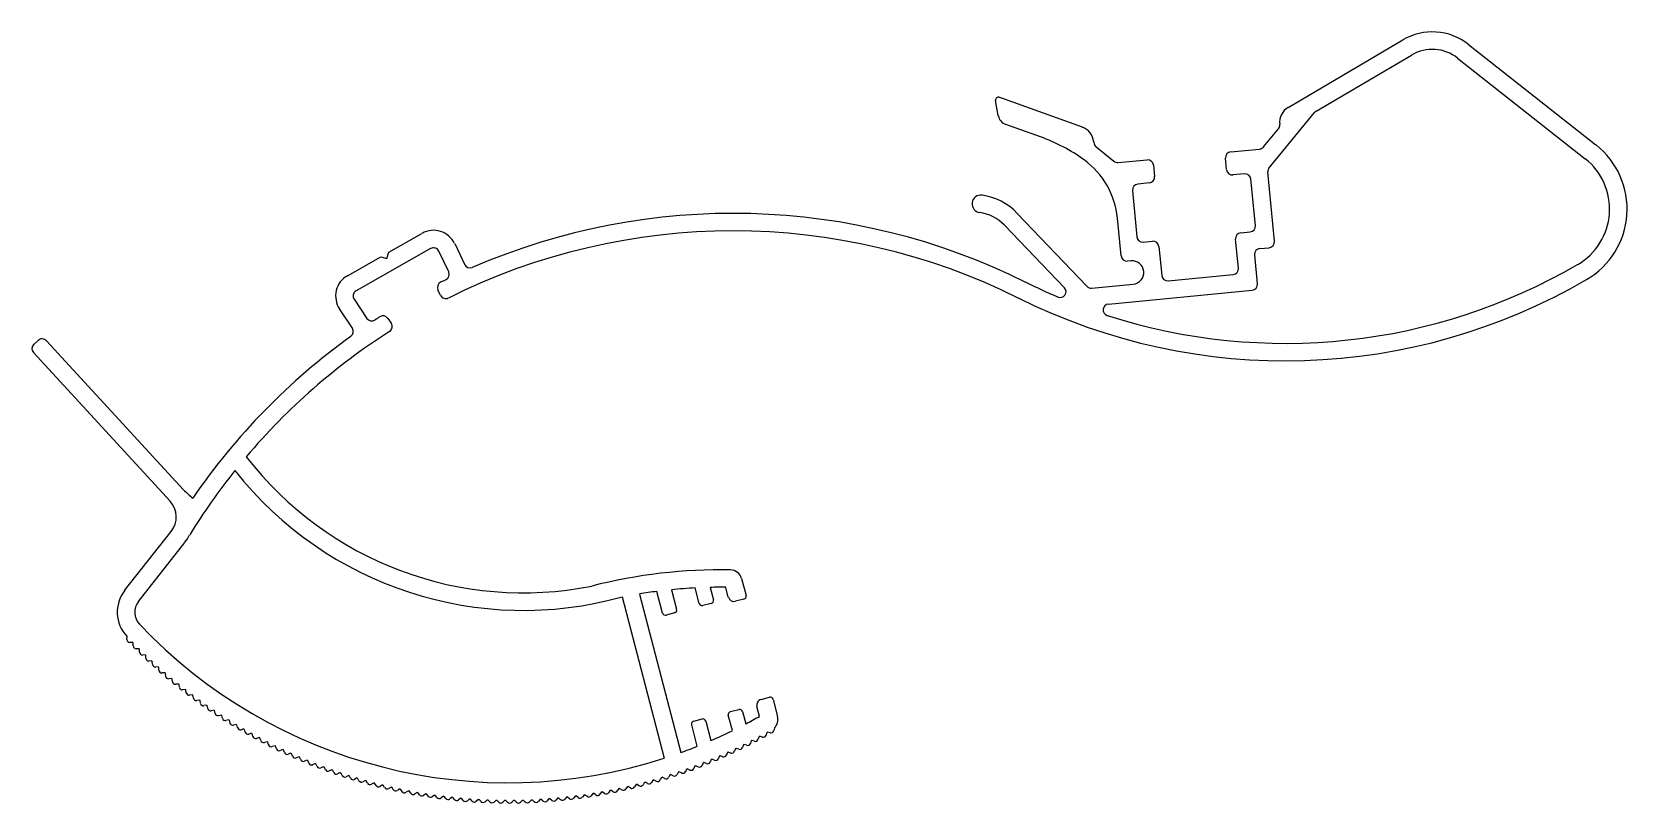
# Model space of a CAD drawing. Extents: x 1573 to 1709, y 1612 to 1679.
import ezdxf

# ---------------------------------------------------------------- set-up
doc = ezdxf.new("R2010")
doc.units = 0
doc.layers.get('0').update_dxf_attribs({"linetype": 'CONTINUOUS'})

msp = doc.modelspace()

# ---------------------------------------------------------------- linework, layer by layer
for p, q in [((1680.27, 1672.11), (1690.08, 1677.9)), ((1695.71, 1677.52), (1706.64, 1668.9)), ((1682.66, 1671.78), (1690.84, 1676.6)), ((1694.78, 1676.34), (1705.71, 1667.72)), ((1655.42, 1671.42), (1655.19, 1672.7)), ((1655.52, 1672.98), (1662.62, 1670.44)), ((1659.04, 1669.59), (1656.07, 1670.66)), ((1678.63, 1666.95), (1682.53, 1671.67)), ((1679.54, 1670.64), (1679.54, 1670.68)), ((1663.61, 1669.17), (1663.61, 1669.11)), ((1678.16, 1668.73), (1679.43, 1670.27)), ((1663.79, 1668.77), (1665.33, 1667.5)), ((1674.99, 1666.78), (1674.89, 1667.77)), ((1675.34, 1668.32), (1677.82, 1668.55)), ((1665.69, 1667.39), (1668.18, 1667.63)), ((1668.72, 1667.18), (1668.82, 1666.18)), ((1676.53, 1666.42), (1675.53, 1666.33)), ((1679.09, 1660.64), (1678.52, 1666.58)), ((1666.92, 1665), (1667.3, 1661.01)), ((1668.37, 1665.64), (1667.37, 1665.54)), ((1677.46, 1661.99), (1677.07, 1665.97)), ((1657.05, 1663.02), (1663.02, 1656.78)), ((1665.95, 1659.38), (1665.64, 1662.62)), ((1603.19, 1659.7), (1606.04, 1661.32)), ((1661.1, 1656.65), (1655.95, 1662.01)), ((1676.21, 1661.37), (1677.01, 1661.44)), ((1606.78, 1660.01), (1600.39, 1656.38)), ((1603.04, 1659.15), (1603.19, 1659.7)), ((1608.33, 1658.02), (1607.48, 1659.79)), ((1608.84, 1660.44), (1609.7, 1658.63)), ((1667.85, 1660.56), (1668.65, 1660.64)), ((1669.19, 1660.19), (1669.43, 1657.7)), ((1676, 1658.33), (1675.76, 1660.82)), ((1677.85, 1660.02), (1678.64, 1660.09)), ((1599.65, 1657.69), (1602.5, 1659.3)), ((1602.5, 1659.3), (1603.04, 1659.15)), ((1666.8, 1658.96), (1666.5, 1658.93)), ((1677.64, 1656.98), (1677.4, 1659.47)), ((1663.43, 1656.62), (1666.99, 1656.97)), ((1669.98, 1657.25), (1675.55, 1657.79)), ((1600.22, 1655.67), (1601.31, 1654.03)), ((1607.62, 1656.01), (1607.41, 1656.46)), ((1664.86, 1655.25), (1677.19, 1656.44)), ((1600.08, 1653.18), (1598.97, 1654.84)), ((1603.12, 1654.03), (1603.39, 1653.61)), ((1572.77, 1651.8), (1573.14, 1652.14)), ((1573.85, 1652.11), (1585.6, 1639.32)), ((1584.46, 1638.35), (1572.74, 1651.1)), ((1580.56, 1630.7), (1584.55, 1635.76)), ((1581.74, 1629.77), (1585.73, 1634.83)), ((1629.8, 1629.59), (1629.46, 1630.92)), ((1630.74, 1630.97), (1631.01, 1629.91)), ((1632.29, 1630.14), (1632.08, 1630.97)), ((1633.43, 1631.72), (1633.81, 1630.27)), ((1623.2, 1630.16), (1626.79, 1616.32)), ((1624.68, 1630.4), (1628.22, 1616.81)), ((1626.66, 1628.77), (1626.17, 1630.62)), ((1627.43, 1630.76), (1627.86, 1629.09)), ((1630.83, 1629.6), (1630.11, 1629.41)), ((1633.63, 1629.97), (1632.9, 1629.78)), ((1627.69, 1628.78), (1626.96, 1628.6)), ((1580.76, 1626.5), (1580.77, 1626.75)), ((1581.26, 1626.24), (1581.01, 1626.24)), ((1581.29, 1625.95), (1581.29, 1626.2)), ((1581.79, 1625.7), (1581.54, 1625.7)), ((1581.83, 1625.42), (1581.83, 1625.67)), ((1582.33, 1625.18), (1582.09, 1625.17)), ((1582.38, 1624.89), (1582.37, 1625.14)), ((1582.89, 1624.66), (1582.64, 1624.65)), ((1582.94, 1624.38), (1582.93, 1624.62)), ((1583.45, 1624.15), (1583.2, 1624.14)), ((1583.5, 1623.87), (1583.49, 1624.12)), ((1584.01, 1623.65), (1583.77, 1623.64)), ((1584.08, 1623.37), (1584.06, 1623.62)), ((1584.59, 1623.16), (1584.35, 1623.14)), ((1584.66, 1622.88), (1584.63, 1623.13)), ((1585.18, 1622.68), (1584.93, 1622.66)), ((1585.25, 1622.41), (1585.22, 1622.65)), ((1585.77, 1622.21), (1585.52, 1622.19)), ((1585.84, 1621.94), (1585.81, 1622.18)), ((1586.37, 1621.76), (1586.13, 1621.72)), ((1586.45, 1621.48), (1586.41, 1621.72)), ((1586.98, 1621.31), (1586.74, 1621.27)), ((1587.06, 1621.03), (1587.02, 1621.27)), ((1635.09, 1621.36), (1635.82, 1621.55)), ((1636.12, 1621.37), (1636.51, 1619.89)), ((1587.6, 1620.87), (1587.35, 1620.83)), ((1587.68, 1620.59), (1587.64, 1620.84)), ((1588.22, 1620.44), (1587.98, 1620.39)), ((1588.31, 1620.17), (1588.26, 1620.41)), ((1588.85, 1620.02), (1588.61, 1619.97)), ((1588.95, 1619.75), (1588.89, 1619.99)), ((1632.64, 1618.69), (1632.29, 1620.01)), ((1632.47, 1620.32), (1633.2, 1620.5)), ((1633.5, 1620.33), (1633.78, 1619.27)), ((1634.95, 1619.91), (1634.74, 1620.75)), ((1589.49, 1619.61), (1589.24, 1619.56)), ((1589.59, 1619.34), (1589.53, 1619.58)), ((1590.13, 1619.22), (1589.89, 1619.16)), ((1590.24, 1618.95), (1590.18, 1619.19)), ((1590.78, 1618.83), (1590.54, 1618.77)), ((1590.89, 1618.57), (1590.83, 1618.8)), ((1629.63, 1617.35), (1629.15, 1619.19)), ((1629.33, 1619.5), (1630.05, 1619.69)), ((1630.36, 1619.51), (1630.79, 1617.83)), ((1635.59, 1618.55), (1635.52, 1618.31)), ((1635.87, 1618.51), (1635.63, 1618.57)), ((1636.24, 1618.93), (1636.18, 1618.69)), ((1591.44, 1618.46), (1591.2, 1618.39)), ((1591.55, 1618.19), (1591.48, 1618.43)), ((1592.1, 1618.09), (1591.86, 1618.02)), ((1592.22, 1617.83), (1592.15, 1618.07)), ((1592.77, 1617.74), (1592.53, 1617.67)), ((1592.89, 1617.48), (1592.82, 1617.72)), ((1593.45, 1617.4), (1593.21, 1617.32)), ((1593.57, 1617.14), (1593.49, 1617.37)), ((1632.91, 1617.15), (1632.82, 1616.92)), ((1633.19, 1617.09), (1632.95, 1617.17)), ((1633.58, 1617.48), (1633.5, 1617.25)), ((1633.87, 1617.43), (1633.63, 1617.51)), ((1634.26, 1617.83), (1634.18, 1617.59)), ((1634.54, 1617.78), (1634.31, 1617.85)), ((1634.93, 1618.18), (1634.85, 1617.95)), ((1635.21, 1618.14), (1634.97, 1618.21)), ((1594.13, 1617.07), (1593.89, 1616.99)), ((1594.26, 1616.81), (1594.17, 1617.05)), ((1594.81, 1616.75), (1594.58, 1616.67)), ((1594.95, 1616.5), (1594.86, 1616.73)), ((1595.5, 1616.44), (1595.27, 1616.35)), ((1595.65, 1616.19), (1595.55, 1616.42)), ((1596.2, 1616.15), (1595.97, 1616.06)), ((1596.35, 1615.9), (1596.25, 1616.13)), ((1596.9, 1615.86), (1596.67, 1615.77)), ((1597.05, 1615.62), (1596.95, 1615.85)), ((1630.13, 1615.93), (1630.04, 1615.71)), ((1630.41, 1615.86), (1630.18, 1615.95)), ((1630.83, 1616.22), (1630.74, 1615.99)), ((1631.11, 1616.15), (1630.88, 1616.24)), ((1631.53, 1616.52), (1631.44, 1616.29)), ((1631.81, 1616.45), (1631.58, 1616.54)), ((1632.22, 1616.83), (1632.13, 1616.6)), ((1632.5, 1616.77), (1632.27, 1616.85)), ((1597.61, 1615.59), (1597.38, 1615.49)), ((1597.76, 1615.35), (1597.66, 1615.57)), ((1598.32, 1615.33), (1598.09, 1615.23)), ((1598.48, 1615.09), (1598.37, 1615.32)), ((1599.03, 1615.09), (1598.81, 1614.98)), ((1599.19, 1614.85), (1599.08, 1615.07)), ((1599.75, 1614.85), (1599.53, 1614.74)), ((1599.92, 1614.62), (1599.8, 1614.83)), ((1600.47, 1614.63), (1600.25, 1614.51)), ((1600.64, 1614.39), (1600.52, 1614.61)), ((1601.2, 1614.41), (1600.98, 1614.3)), ((1601.37, 1614.19), (1601.25, 1614.4)), ((1625.84, 1614.47), (1625.72, 1614.25)), ((1626.11, 1614.36), (1625.89, 1614.48)), ((1626.57, 1614.68), (1626.45, 1614.46)), ((1626.84, 1614.58), (1626.62, 1614.7)), ((1627.29, 1614.91), (1627.18, 1614.69)), ((1627.56, 1614.81), (1627.34, 1614.92)), ((1628.01, 1615.15), (1627.9, 1614.93)), ((1628.28, 1615.06), (1628.06, 1615.16)), ((1628.72, 1615.4), (1628.61, 1615.17)), ((1629, 1615.31), (1628.77, 1615.42)), ((1629.43, 1615.66), (1629.33, 1615.44)), ((1629.71, 1615.58), (1629.48, 1615.68)), ((1601.93, 1614.22), (1601.71, 1614.09)), ((1602.11, 1613.99), (1601.98, 1614.2)), ((1602.66, 1614.03), (1602.45, 1613.9)), ((1602.84, 1613.81), (1602.71, 1614.02)), ((1603.4, 1613.85), (1603.19, 1613.72)), ((1603.58, 1613.63), (1603.45, 1613.84)), ((1604.14, 1613.69), (1603.93, 1613.56)), ((1604.33, 1613.48), (1604.19, 1613.68)), ((1604.88, 1613.54), (1604.67, 1613.41)), ((1605.07, 1613.33), (1604.93, 1613.53)), ((1605.62, 1613.4), (1605.42, 1613.26)), ((1605.82, 1613.19), (1605.67, 1613.4)), ((1606.37, 1613.28), (1606.17, 1613.14)), ((1606.57, 1613.07), (1606.42, 1613.27)), ((1607.12, 1613.17), (1606.92, 1613.02)), ((1607.32, 1612.96), (1607.17, 1613.16)), ((1607.87, 1613.07), (1607.67, 1612.92)), ((1608.07, 1612.87), (1607.92, 1613.06)), ((1619.18, 1613.09), (1619.03, 1612.9)), ((1619.43, 1612.95), (1619.24, 1613.1)), ((1619.93, 1613.19), (1619.78, 1613)), ((1620.18, 1613.06), (1619.98, 1613.2)), ((1620.68, 1613.31), (1620.53, 1613.11)), ((1620.93, 1613.18), (1620.73, 1613.32)), ((1621.42, 1613.44), (1621.28, 1613.24)), ((1621.68, 1613.31), (1621.48, 1613.45)), ((1622.17, 1613.58), (1622.03, 1613.37)), ((1622.43, 1613.45), (1622.22, 1613.59)), ((1622.91, 1613.73), (1622.77, 1613.52)), ((1623.17, 1613.61), (1622.96, 1613.74)), ((1623.65, 1613.9), (1623.51, 1613.69)), ((1623.91, 1613.78), (1623.7, 1613.91)), ((1624.38, 1614.07), (1624.25, 1613.86)), ((1624.65, 1613.96), (1624.43, 1614.09)), ((1625.11, 1614.26), (1624.99, 1614.05)), ((1625.38, 1614.16), (1625.17, 1614.28)), ((1608.62, 1612.98), (1608.42, 1612.83)), ((1608.83, 1612.78), (1608.67, 1612.97)), ((1609.37, 1612.91), (1609.18, 1612.75)), ((1609.58, 1612.71), (1609.42, 1612.9)), ((1610.12, 1612.84), (1609.94, 1612.68)), ((1610.34, 1612.65), (1610.18, 1612.84)), ((1610.88, 1612.8), (1610.69, 1612.63)), ((1611.1, 1612.61), (1610.93, 1612.79)), ((1611.63, 1612.76), (1611.45, 1612.59)), ((1611.86, 1612.58), (1611.69, 1612.76)), ((1612.39, 1612.73), (1612.21, 1612.57)), ((1612.62, 1612.56), (1612.44, 1612.73)), ((1613.15, 1612.72), (1612.97, 1612.55)), ((1613.38, 1612.55), (1613.2, 1612.72)), ((1613.9, 1612.73), (1613.73, 1612.55)), ((1614.13, 1612.55), (1613.96, 1612.73)), ((1614.66, 1612.74), (1614.49, 1612.56)), ((1614.89, 1612.57), (1614.71, 1612.74)), ((1615.41, 1612.77), (1615.25, 1612.59)), ((1615.65, 1612.6), (1615.47, 1612.77)), ((1616.17, 1612.81), (1616.01, 1612.62)), ((1616.41, 1612.65), (1616.22, 1612.81)), ((1616.92, 1612.86), (1616.76, 1612.67)), ((1617.17, 1612.7), (1616.98, 1612.86)), ((1617.68, 1612.92), (1617.52, 1612.73)), ((1617.92, 1612.77), (1617.73, 1612.93)), ((1618.43, 1613), (1618.28, 1612.81)), ((1618.68, 1612.85), (1618.48, 1613.01))]:
    msp.add_line(p, q)
for centre, radius, start, end in [((1692.62, 1673.59), 5, 51.7415, 120.5302), ((1692.62, 1673.59), 3.5, 51.7415, 120.5302), ((1655.44, 1672.74), 0.25, 70.3043, 190.3043), ((1681.03, 1670.82), 1.5, 120.5302, 185.4828), ((1656.41, 1671.6), 1, 190.3043, 250.3043), ((1662.11, 1669.02), 1.5, 5.4828, 70.3043), ((1679.04, 1670.59), 0.5, 320.4828, 5.4828), ((1682.91, 1671.35), 0.5, 120.5302, 140.4828), ((1653.98, 1655.47), 15, 54.1009, 70.3043), ((1664.11, 1669.15), 0.5, 185.4828, 230.4828), ((1675.39, 1667.82), 0.5, 95.4828, 185.4828), ((1677.78, 1669.05), 0.5, 275.4828, 320.4828), ((1702.31, 1663.4), 5.5, 300.2278, 51.7415), ((1702.31, 1663.4), 7, 300.2278, 51.7415), ((1658.67, 1661.95), 7, 5.4828, 54.1009), ((1665.65, 1667.89), 0.5, 230.4828, 275.4828), ((1668.22, 1667.13), 0.5, 5.4828, 95.4828), ((1675.49, 1666.82), 0.5, 185.4828, 275.4828), ((1676.58, 1665.92), 0.5, 5.4828, 95.4828), ((1679.02, 1666.63), 0.5, 140.4828, 185.4828), ((1667.42, 1665.04), 0.5, 95.4828, 185.4828), ((1668.32, 1666.14), 0.5, 275.4828, 5.4828), ((1653.93, 1663.85), 0.75, 82.4137, 262.4137), ((1653.37, 1659.64), 5, 42.578, 82.4137), ((1632.71, 1606.88), 56.15, 63.468, 113.47), ((1653.37, 1659.64), 3.5, 42.578, 82.4137), ((1607.03, 1659.58), 2, 25.4931, 119.578), ((1632.71, 1606.88), 54.65, 63.468, 116.532), ((1667.8, 1661.06), 0.5, 185.4828, 275.4828), ((1676.26, 1660.87), 0.5, 95.4828, 185.4828), ((1676.96, 1661.94), 0.5, 275.4828, 5.4828), ((1607.03, 1659.58), 0.5, 25.4931, 119.578), ((1668.69, 1660.14), 0.5, 5.4828, 95.4828), ((1677.89, 1659.52), 0.5, 95.4828, 185.4828), ((1678.6, 1660.59), 0.5, 275.4828, 5.4828), ((1610.15, 1658.85), 0.5, 205.4931, 293.47), ((1680.02, 1701.65), 49.76, 252.1327, 300.2278), ((1666.45, 1659.43), 0.5, 185.4828, 275.4828), ((1666.89, 1657.96), 1, 275.4828, 95.4828), ((1675.5, 1658.29), 0.5, 275.4828, 5.4828), ((1600.64, 1655.95), 2, 119.578, 213.6629), ((1607.86, 1656.68), 0.5, 116.5227, 205.4931), ((1632.71, 1606.88), 56.15, 115.9988, 116.5227), ((1607.88, 1657.8), 0.5, 295.9988, 25.4931), ((1680.02, 1701.65), 51.26, 243.468, 300.2278), ((1680.02, 1701.65), 49.76, 243.468, 246.9452), ((1663.39, 1657.12), 0.5, 222.578, 275.4828), ((1669.93, 1657.75), 0.5, 185.4828, 275.4828), ((1677.14, 1656.94), 0.5, 275.4828, 5.4828), ((1600.64, 1655.95), 0.5, 119.578, 213.6629), ((1608.07, 1656.23), 0.5, 205.4931, 296.532), ((1660.73, 1656.32), 0.5, 246.9452, 42.578), ((1601.73, 1654.31), 0.5, 213.6629, 303.1572), ((1632.71, 1606.88), 56.15, 122.6333, 123.1572), ((1602.7, 1653.75), 0.5, 33.6629, 122.6333), ((1664.91, 1654.76), 0.5, 95.4828, 252.1327), ((1632.71, 1606.88), 54.65, 122.6239, 139.7849), ((1599.66, 1652.9), 0.5, 305.686, 33.6629), ((1602.98, 1653.33), 0.5, 302.6239, 33.6629), ((1573.11, 1651.44), 0.5, 132.5786, 222.578), ((1573.48, 1651.77), 0.5, 42.578, 132.5786), ((1632.71, 1606.88), 56.15, 125.686, 145.5836), ((1614.73, 1660.5), 30, 217.6602, 281.2642), ((1632.71, 1606.88), 54.65, 141.3964, 148.4644), ((1614.73, 1660.5), 31.5, 218.2859, 285.596), ((1844.79, 1929.6), 389.15, 228.2383, 228.3931), ((1582.98, 1637), 2, 321.7415, 42.578), ((1582.98, 1637), 3.5, 321.7415, 334.0642), ((1631.73, 1587.43), 45.05, 89.0394, 104.3155), ((1632.46, 1631.47), 1, 14.578, 89.0394), ((1631.73, 1587.43), 43.55, 92.9868, 95.6611), ((1631.73, 1587.43), 43.55, 89.5387, 91.3027), ((1582.92, 1628.84), 3, 141.7415, 223.4746), ((1582.92, 1628.84), 1.5, 141.7415, 223.4746), ((1631.73, 1587.43), 43.55, 97.3223, 99.3077), ((1630.04, 1629.66), 0.25, 194.578, 284.578), ((1630.77, 1629.84), 0.25, 284.578, 14.578), ((1632.78, 1630.26), 0.5, 194.578, 284.578), ((1633.57, 1630.21), 0.25, 284.578, 14.578), ((1626.9, 1628.84), 0.25, 194.578, 284.578), ((1627.62, 1629.03), 0.25, 284.578, 14.578), ((1613.43, 1657.77), 45.05, 223.4746, 223.5294), ((1613.43, 1657.77), 43.55, 223.4746, 287.8691), ((1581.01, 1626.49), 0.25, 178.9763, 268.9763), ((1613.43, 1657.77), 45.05, 224.4232, 224.4914), ((1581.54, 1625.95), 0.25, 179.9383, 269.9383), ((1613.43, 1657.77), 45.05, 225.3852, 225.4534), ((1582.08, 1625.42), 0.25, 180.9003, 270.9003), ((1613.43, 1657.77), 45.05, 226.3472, 226.4154), ((1582.63, 1624.9), 0.25, 181.8623, 271.8623), ((1613.43, 1657.77), 45.05, 227.3092, 227.3775), ((1583.19, 1624.39), 0.25, 182.8244, 272.8244), ((1613.43, 1657.77), 45.05, 228.2713, 228.3395), ((1583.75, 1623.89), 0.25, 183.7864, 273.7864), ((1613.43, 1657.77), 45.05, 229.2333, 229.3015), ((1584.32, 1623.39), 0.25, 184.7484, 274.7484), ((1613.43, 1657.77), 45.05, 230.1953, 230.2635), ((1584.91, 1622.91), 0.25, 185.7104, 275.7104), ((1613.43, 1657.77), 45.05, 231.1573, 231.2256), ((1585.5, 1622.43), 0.25, 186.6725, 276.6725), ((1613.43, 1657.77), 45.05, 232.1194, 232.1876), ((1586.09, 1621.97), 0.25, 187.6345, 277.6345), ((1613.43, 1657.77), 45.05, 233.0814, 233.1496), ((1586.7, 1621.52), 0.25, 188.5965, 278.5965), ((1613.43, 1657.77), 45.05, 234.0434, 234.1116), ((1635.22, 1620.88), 0.5, 104.578, 194.578), ((1635.88, 1621.31), 0.25, 14.578, 104.578), ((1587.31, 1621.07), 0.25, 189.5585, 279.5585), ((1613.43, 1657.77), 45.05, 235.0054, 235.0737), ((1587.93, 1620.64), 0.25, 190.5206, 280.5206), ((1613.43, 1657.77), 45.05, 235.9675, 236.0357), ((1588.56, 1620.22), 0.25, 191.4826, 281.4826), ((1613.43, 1657.77), 45.05, 236.9295, 236.9977), ((1632.53, 1620.07), 0.25, 104.578, 194.578), ((1633.26, 1620.26), 0.25, 14.578, 104.578), ((1613.43, 1657.77), 43.55, 297.8532, 299.6172), ((1635.54, 1619.64), 1, 314.578, 14.578), ((1589.19, 1619.8), 0.25, 192.4446, 282.4446), ((1613.43, 1657.77), 45.05, 237.8915, 237.9597), ((1589.83, 1619.4), 0.25, 193.4066, 283.4066), ((1613.43, 1657.77), 45.05, 238.8535, 238.9218), ((1590.48, 1619.01), 0.25, 194.3687, 284.3687), ((1613.43, 1657.77), 45.05, 239.8156, 239.8838), ((1591.13, 1618.63), 0.25, 195.3307, 285.3307), ((1629.39, 1619.26), 0.25, 104.578, 194.578), ((1630.11, 1619.44), 0.25, 14.578, 104.578), ((1613.43, 1657.77), 43.55, 293.4948, 296.1691), ((1613.43, 1657.77), 45.05, 299.4611, 299.5294), ((1635.94, 1618.75), 0.25, 254.9763, 344.9763), ((1613.43, 1657.77), 45.05, 240.7776, 240.8458), ((1591.79, 1618.26), 0.25, 196.2927, 286.2927), ((1613.43, 1657.77), 45.05, 241.7396, 241.8078), ((1592.46, 1617.91), 0.25, 197.2547, 287.2547), ((1613.43, 1657.77), 45.05, 242.7016, 242.7699), ((1593.13, 1617.56), 0.25, 198.2168, 288.2168), ((1613.43, 1657.77), 45.05, 243.6637, 243.7319), ((1593.81, 1617.22), 0.25, 199.1788, 289.1788), ((1613.43, 1657.77), 43.55, 289.8482, 291.8337), ((1613.43, 1657.77), 45.05, 295.613, 295.6813), ((1633.27, 1617.33), 0.25, 251.1282, 341.1282), ((1613.43, 1657.77), 45.05, 296.5751, 296.6433), ((1633.94, 1617.67), 0.25, 252.0902, 342.0902), ((1613.43, 1657.77), 45.05, 297.5371, 297.6053), ((1634.61, 1618.02), 0.25, 253.0522, 343.0522), ((1613.43, 1657.77), 45.05, 298.4991, 298.5673), ((1635.28, 1618.38), 0.25, 254.0142, 344.0142), ((1613.43, 1657.77), 45.05, 244.6257, 244.6939), ((1594.49, 1616.9), 0.25, 200.1408, 290.1408), ((1613.43, 1657.77), 45.05, 245.5877, 245.6559), ((1595.18, 1616.59), 0.25, 201.1028, 291.1028), ((1613.43, 1657.77), 45.05, 246.5497, 246.618), ((1595.88, 1616.29), 0.25, 202.0649, 292.0649), ((1613.43, 1657.77), 45.05, 247.5118, 247.58), ((1596.58, 1616), 0.25, 203.0269, 293.0269), ((1613.43, 1657.77), 45.05, 248.4738, 248.542), ((1613.43, 1657.77), 45.05, 291.7649, 291.8332), ((1630.51, 1616.09), 0.25, 247.2801, 337.2801), ((1613.43, 1657.77), 45.05, 292.727, 292.7952), ((1631.21, 1616.38), 0.25, 248.2421, 338.2421), ((1613.43, 1657.77), 45.05, 293.689, 293.7572), ((1631.9, 1616.69), 0.25, 249.2041, 339.2041), ((1613.43, 1657.77), 45.05, 294.651, 294.7192), ((1632.59, 1617), 0.25, 250.1661, 340.1661), ((1597.28, 1615.72), 0.25, 203.9889, 293.9889), ((1613.43, 1657.77), 45.05, 249.4358, 249.504), ((1597.99, 1615.46), 0.25, 204.9509, 294.9509), ((1613.43, 1657.77), 45.05, 250.3978, 250.4661), ((1598.7, 1615.2), 0.25, 205.913, 295.913), ((1613.43, 1657.77), 45.05, 251.3599, 251.4281), ((1599.42, 1614.96), 0.25, 206.875, 296.875), ((1613.43, 1657.77), 45.05, 252.3219, 252.3901), ((1600.14, 1614.73), 0.25, 207.837, 297.837), ((1613.43, 1657.77), 45.05, 253.2839, 253.3521), ((1600.86, 1614.52), 0.25, 208.799, 298.799), ((1613.43, 1657.77), 45.05, 254.2459, 254.3142), ((1613.43, 1657.77), 45.05, 285.9928, 286.061), ((1626.23, 1614.58), 0.25, 241.5079, 331.5079), ((1613.43, 1657.77), 45.05, 286.9548, 287.023), ((1626.95, 1614.8), 0.25, 242.4699, 332.4699), ((1613.43, 1657.77), 45.05, 287.9168, 287.9851), ((1627.67, 1615.04), 0.25, 243.432, 333.432), ((1613.43, 1657.77), 45.05, 288.8789, 288.9471), ((1628.39, 1615.28), 0.25, 244.394, 334.394), ((1613.43, 1657.77), 45.05, 289.8409, 289.9091), ((1629.1, 1615.54), 0.25, 245.356, 335.356), ((1613.43, 1657.77), 45.05, 290.8029, 290.8711), ((1629.81, 1615.81), 0.25, 246.318, 336.318), ((1601.59, 1614.31), 0.25, 209.7611, 299.7611), ((1613.43, 1657.77), 45.05, 255.208, 255.2762), ((1602.32, 1614.12), 0.25, 210.7231, 300.7231), ((1613.43, 1657.77), 45.05, 256.17, 256.2382), ((1603.06, 1613.94), 0.25, 211.6851, 301.6851), ((1613.43, 1657.77), 45.05, 257.132, 257.2002), ((1603.79, 1613.77), 0.25, 212.6471, 302.6471), ((1613.43, 1657.77), 45.05, 258.094, 258.1623), ((1604.53, 1613.61), 0.25, 213.6092, 303.6092), ((1613.43, 1657.77), 45.05, 259.0561, 259.1243), ((1605.28, 1613.47), 0.25, 214.5712, 304.5712), ((1613.43, 1657.77), 45.05, 260.0181, 260.0863), ((1606.02, 1613.34), 0.25, 215.5332, 305.5332), ((1613.43, 1657.77), 45.05, 260.9801, 261.0484), ((1606.77, 1613.22), 0.25, 216.4952, 306.4952), ((1613.43, 1657.77), 45.05, 261.9421, 262.0104), ((1613.43, 1657.77), 45.05, 262.9042, 262.9724), ((1613.43, 1657.77), 45.05, 277.3345, 277.4028), ((1613.43, 1657.77), 45.05, 278.2966, 278.3648), ((1620.33, 1613.26), 0.25, 233.8117, 323.8117), ((1613.43, 1657.77), 45.05, 279.2586, 279.3268), ((1621.08, 1613.38), 0.25, 234.7737, 324.7737), ((1613.43, 1657.77), 45.05, 280.2206, 280.2889), ((1621.82, 1613.51), 0.25, 235.7358, 325.7358), ((1613.43, 1657.77), 45.05, 281.1826, 281.2509), ((1622.56, 1613.66), 0.25, 236.6978, 326.6978), ((1613.43, 1657.77), 45.05, 282.1447, 282.2129), ((1623.3, 1613.82), 0.25, 237.6598, 327.6598), ((1613.43, 1657.77), 45.05, 283.1067, 283.1749), ((1624.04, 1613.99), 0.25, 238.6218, 328.6218), ((1613.43, 1657.77), 45.05, 284.0687, 284.137), ((1624.77, 1614.18), 0.25, 239.5839, 329.5839), ((1613.43, 1657.77), 45.05, 285.0308, 285.099), ((1625.5, 1614.37), 0.25, 240.5459, 330.5459), ((1607.52, 1613.12), 0.25, 217.4573, 307.4573), ((1608.27, 1613.02), 0.25, 218.4193, 308.4193), ((1613.43, 1657.77), 45.05, 263.8662, 263.9344), ((1609.02, 1612.94), 0.25, 219.3813, 309.3813), ((1613.43, 1657.77), 45.05, 264.8282, 264.8965), ((1609.77, 1612.87), 0.25, 220.3433, 310.3433), ((1613.43, 1657.77), 45.05, 265.7902, 265.8585), ((1610.53, 1612.82), 0.25, 221.3054, 311.3054), ((1613.43, 1657.77), 45.05, 266.7523, 266.8205), ((1611.28, 1612.78), 0.25, 222.2674, 312.2674), ((1613.43, 1657.77), 45.05, 267.7143, 267.7825), ((1612.04, 1612.75), 0.25, 223.2294, 313.2294), ((1613.43, 1657.77), 45.05, 268.6763, 268.7446), ((1612.8, 1612.73), 0.25, 224.1914, 314.1914), ((1613.43, 1657.77), 45.05, 269.6383, 269.7066), ((1613.55, 1612.73), 0.25, 225.1535, 315.1535), ((1613.43, 1657.77), 45.05, 270.6004, 270.6686), ((1614.31, 1612.73), 0.25, 226.1155, 316.1155), ((1613.43, 1657.77), 45.05, 271.5624, 271.6306), ((1615.06, 1612.76), 0.25, 227.0775, 317.0775), ((1613.43, 1657.77), 45.05, 272.5244, 272.5927), ((1615.82, 1612.79), 0.25, 228.0396, 318.0396), ((1613.43, 1657.77), 45.05, 273.4864, 273.5547), ((1616.57, 1612.84), 0.25, 229.0016, 319.0016), ((1613.43, 1657.77), 45.05, 274.4485, 274.5167), ((1617.33, 1612.9), 0.25, 229.9636, 319.9636), ((1613.43, 1657.77), 45.05, 275.4105, 275.4787), ((1618.08, 1612.97), 0.25, 230.9256, 320.9256), ((1613.43, 1657.77), 45.05, 276.3725, 276.4408), ((1618.83, 1613.05), 0.25, 231.8877, 321.8877), ((1619.58, 1613.15), 0.25, 232.8497, 322.8497)]:
    msp.add_arc(centre, radius, start, end)

doc.saveas('drawing.dxf')
